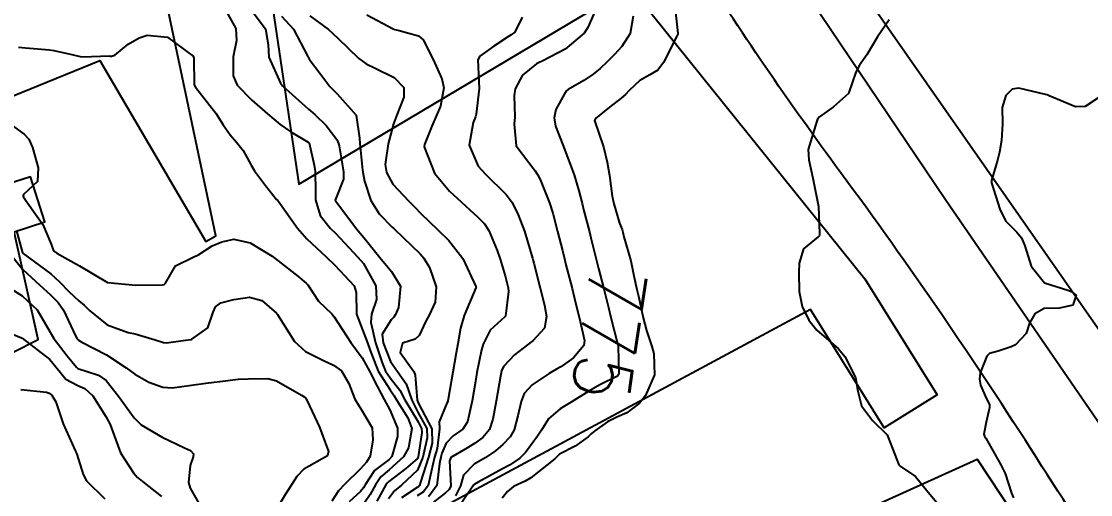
# Model space of a CAD drawing. Header units: metres. Extents: x 318500 to 325275, y 7408834 to 7428799.
# Drawn here: x 321369.2 to 321444.5, y 7423652.2 to 7423685.5 of the extents above; entities that cross this region are included whole.
import ezdxf
from ezdxf.enums import TextEntityAlignment as Align

# ---------------------------------------------------------------- set-up
doc = ezdxf.new("R2010")
doc.units = ezdxf.units.M
doc.header["$MEASUREMENT"] = 0
for name, color, linetype in [('Cotas', 45, 'Continuous'), ('Curvas de Nivel 1m', 11, 'Continuous'), ('Curvas de Nivel 5m', 15, 'Continuous'), ('Edificações', 30, 'Continuous'), ('Vias Primárias', 230, 'Continuous')]:
    doc.layers.add(name, color=color, linetype=linetype)
doc.styles.add('Style-STANDARD', font='STANDARD.shx')

msp = doc.modelspace()

# ---------------------------------------------------------------- linework, layer by layer
at = {"layer": 'Curvas de Nivel 1m', "flags": 128}
for points, elevation in [([(321383.55, 7423686.433), (321384.337, 7423685.058), (321384.374, 7423684.201), (321384.131, 7423683.061), (321384.131, 7423681.705), (321384.431, 7423681.056), (321385.464, 7423680.004), (321386.563, 7423679.029), (321387.443, 7423678.299), (321388.194, 7423677.765), (321389.431, 7423677.054), (321389.466, 7423677.025), (321389.487, 7423676.989), (321389.851, 7423675.428), (321389.929, 7423674.982), (321389.932, 7423673.536), (321389.934, 7423672.982), (321390.26, 7423671.878), (321390.998, 7423670.965), (321391.345, 7423670.627), (321392.927, 7423668.944), (321393.313, 7423668.49), (321394.195, 7423666.921), (321394.235, 7423665.966), (321393.877, 7423664.924), (321393.837, 7423664.349), (321394.167, 7423662.921), (321394.632, 7423661.503), (321394.867, 7423660.913), (321395.205, 7423660.446), (321395.886, 7423659.589), (321396.243, 7423658.894), (321397.167, 7423657.346), (321397.415, 7423656.876), (321397.438, 7423656.594), (321397.174, 7423654.879), (321397.129, 7423654.768), (321396.302, 7423654.073), (321395.112, 7423653.14), (321394.99, 7423653.032), (321394.905, 7423652.912), (321394.254, 7423651.757)], 783), ([(321385.547, 7423686.178), (321386.423, 7423685.031), (321386.618, 7423683.924), (321386.655, 7423683.028), (321387.482, 7423681.208), (321387.556, 7423681.094), (321387.625, 7423681.018), (321389.456, 7423679.363), (321389.896, 7423678.983), (321390.688, 7423678.217), (321391.433, 7423677.241), (321391.564, 7423676.959), (321391.609, 7423676.776), (321391.908, 7423674.955), (321391.902, 7423674.445), (321391.372, 7423673.085), (321391.332, 7423672.961), (321391.337, 7423672.928), (321391.369, 7423672.88), (321392.84, 7423670.945), (321393.341, 7423670.331), (321394.474, 7423668.923), (321395.305, 7423667.94), (321395.925, 7423666.9), (321395.778, 7423665.406), (321395.587, 7423664.905), (321395.461, 7423664.713), (321395.264, 7423664.542), (321394.645, 7423663.52), (321394.714, 7423662.915), (321395.22, 7423661.605), (321395.713, 7423660.902), (321396.331, 7423660.023), (321396.729, 7423658.887), (321397.177, 7423657.997), (321397.772, 7423656.871), (321397.806, 7423656.214), (321397.509, 7423654.874), (321397.121, 7423653.951), (321396.003, 7423652.897), (321395.506, 7423652.502), (321395.095, 7423651.937)], 782), ([(321387.543, 7423685.905), (321388.383, 7423685.007), (321389.412, 7423683.081), (321389.443, 7423682.991), (321389.461, 7423682.952), (321389.499, 7423682.9), (321390.321, 7423681.81), (321390.953, 7423680.968), (321391.472, 7423680.446), (321392.794, 7423678.947), (321393.043, 7423677.335), (321393.071, 7423676.944), (321393.262, 7423675.082), (321393.275, 7423674.941), (321393.39, 7423674.292), (321393.831, 7423672.933), (321394.43, 7423671.994), (321395.351, 7423671.052), (321395.424, 7423670.982), (321395.496, 7423670.908), (321397.324, 7423669.177), (321397.582, 7423668.877), (321397.965, 7423668.219), (321398.44, 7423666.869), (321398.373, 7423665.775), (321397.939, 7423664.873), (321397.706, 7423664.432), (321397.248, 7423663.423), (321396.957, 7423663.171), (321396.079, 7423662.897), (321395.902, 7423662.228), (321396.87, 7423660.885), (321396.953, 7423660.629), (321397.099, 7423658.881), (321397.187, 7423658.652), (321398.128, 7423656.865), (321398.165, 7423655.845), (321397.904, 7423654.868), (321397.347, 7423653.111), (321397.273, 7423652.878), (321397.203, 7423652.784), (321397.108, 7423652.727), (321395.999, 7423651.994)], 781), ([(321393.546, 7423686.021), (321395.413, 7423685.03), (321395.531, 7423684.984), (321395.824, 7423684.906), (321397.185, 7423684.543), (321397.524, 7423684.244), (321398.235, 7423682.873), (321398.843, 7423681.513), (321398.971, 7423680.865), (321398.739, 7423679.589), (321398.452, 7423678.87), (321398.135, 7423678.181), (321397.615, 7423676.878), (321397.597, 7423676.709), (321398.313, 7423674.871), (321399.381, 7423673.587), (321400.196, 7423672.848), (321400.817, 7423672.291), (321401.36, 7423671.794), (321401.836, 7423671.304), (321402.14, 7423670.818), (321402.728, 7423669.411), (321402.949, 7423668.806), (321403.302, 7423667.632), (321403.513, 7423666.798), (321403.544, 7423666.541), (321403.328, 7423664.799), (321403.304, 7423664.765), (321403.269, 7423664.737), (321402.255, 7423663.815), (321401.758, 7423662.822), (321401.644, 7423662.414), (321401.311, 7423660.828), (321401.204, 7423660.202), (321400.967, 7423658.832), (321400.641, 7423657.363), (321400.308, 7423656.839), (321399.64, 7423656.358), (321399.145, 7423655.841), (321398.847, 7423655.142), (321398.762, 7423654.856), (321398.682, 7423654.414), (321398.482, 7423652.859), (321397.897, 7423652.069)], 779), ([(321404.495, 7423685.841), (321403.976, 7423684.796), (321403.723, 7423684.603), (321403.527, 7423684.489), (321402.511, 7423683.806), (321401.513, 7423683.103), (321401.377, 7423682.832), (321401.48, 7423680.83), (321401.269, 7423679.017), (321401.22, 7423678.833), (321401.049, 7423678.439), (321400.776, 7423676.84), (321401.408, 7423675.353), (321401.882, 7423674.823), (321403.378, 7423673.362), (321403.806, 7423672.796), (321404.221, 7423671.932), (321404.658, 7423670.787), (321405.227, 7423668.875), (321405.253, 7423668.781), (321405.316, 7423668.525), (321405.763, 7423666.773), (321406.073, 7423665.564), (321406.218, 7423664.766), (321406.075, 7423663.951), (321405.244, 7423663.058), (321405.088, 7423662.936), (321404.875, 7423662.784), (321403.949, 7423662.073), (321403.217, 7423661.262), (321403.054, 7423660.961), (321403.009, 7423660.803), (321402.967, 7423660.563), (321402.664, 7423658.808), (321402.44, 7423657.542), (321402.195, 7423656.814), (321401.73, 7423656.242), (321401.145, 7423655.826), (321400.522, 7423655.453), (321399.472, 7423654.847), (321399.369, 7423654.606), (321399.464, 7423652.846), (321399.363, 7423652.591), (321399.103, 7423652.359), (321398.256, 7423651.699)], 778), ([(321409.551, 7423686.088), (321409.136, 7423685.126), (321408.876, 7423684.73), (321407.518, 7423683.585), (321405.954, 7423682.773), (321405.652, 7423682.634), (321405.507, 7423682.556), (321404.514, 7423681.77), (321403.999, 7423680.795), (321403.943, 7423680.325), (321403.981, 7423678.795), (321403.937, 7423678.303), (321404.073, 7423676.794), (321405.404, 7423675.022), (321405.586, 7423674.777), (321405.758, 7423674.411), (321406.423, 7423672.764), (321406.655, 7423672.052), (321406.988, 7423670.755), (321407.33, 7423669.418), (321407.499, 7423668.747), (321407.563, 7423668.5), (321408.01, 7423666.739), (321408.267, 7423665.723), (321408.516, 7423664.731), (321408.893, 7423663.077), (321408.844, 7423662.726), (321408.108, 7423661.856), (321407.217, 7423661.234), (321406.912, 7423661.057), (321406.41, 7423660.762), (321405.202, 7423659.954), (321404.636, 7423659.345), (321404.419, 7423658.788), (321404.191, 7423657.773), (321403.935, 7423656.792), (321403.655, 7423656.292), (321403.144, 7423655.765), (321402.628, 7423655.317), (321401.899, 7423654.818), (321401.125, 7423654.373), (321400.364, 7423653.591), (321400.16, 7423652.839), (321399.807, 7423652.135)], 777), ([(321412.31, 7423685.927), (321412.109, 7423684.691), (321411.521, 7423683.774), (321410.993, 7423683.227), (321410.484, 7423682.71), (321409.986, 7423682.232), (321409.497, 7423681.822), (321408.842, 7423681.378), (321407.745, 7423680.746), (321407.6, 7423680.627), (321407.476, 7423680.458), (321406.863, 7423679.355), (321406.763, 7423678.76), (321406.85, 7423678.165), (321407.399, 7423676.75), (321407.429, 7423676.676), (321408.158, 7423674.739), (321408.492, 7423673.625), (321408.718, 7423672.73), (321408.852, 7423672.215), (321409.235, 7423670.722), (321409.344, 7423670.304), (321409.743, 7423668.716), (321409.887, 7423668.138), (321410.248, 7423666.71), (321410.578, 7423665.406), (321410.754, 7423664.705), (321411.241, 7423662.779), (321411.262, 7423662.7), (321411.266, 7423662.673), (321411.311, 7423660.698), (321411.209, 7423660.561), (321409.966, 7423659.949), (321409.198, 7423659.518), (321407.95, 7423658.739), (321407.478, 7423658.454), (321407.183, 7423658.271), (321406.362, 7423657.572), (321405.856, 7423656.77), (321405.585, 7423656.342), (321405.144, 7423655.737), (321404.738, 7423655.182), (321404.34, 7423654.788), (321403.618, 7423654.302), (321403.122, 7423654.04), (321401.39, 7423653.103), (321401.111, 7423652.943), (321401.055, 7423652.886), (321401.03, 7423652.831), (321400.253, 7423651.678)], 776), ([(321430.34, 7423685.657), (321429.53, 7423684.46), (321428.785, 7423683.2), (321428.27, 7423682.472), (321428.004, 7423681.974), (321427.48, 7423680.48), (321426.421, 7423679.54), (321425.455, 7423678.829), (321425.3, 7423678.665), (321425.246, 7423678.513), (321425.156, 7423678.223), (321424.652, 7423676.522), (321424.696, 7423675.797), (321424.972, 7423674.516), (321425.041, 7423674.161), (321425.37, 7423672.51), (321425.445, 7423670.603), (321425.44, 7423670.509), (321425.422, 7423670.436), (321425.348, 7423670.367), (321424.322, 7423669.538), (321424, 7423668.53), (321423.978, 7423667.862), (321424.011, 7423666.529), (321424.231, 7423665.478), (321424.704, 7423664.518), (321425.26, 7423663.818), (321426.777, 7423662.487), (321427.232, 7423661.96), (321427.97, 7423660.472), (321428.153, 7423659.518), (321428.406, 7423658.468), (321429.175, 7423657.457), (321430.206, 7423656.444), (321430.926, 7423654.641), (321430.977, 7423654.432), (321431.027, 7423654.33), (321431.128, 7423654.229), (321432.207, 7423653.5), (321433.11, 7423652.4), (321434.778, 7423650.383)], 774), ([(321369.019, 7423683.745), (321369.506, 7423683.677), (321371.197, 7423683.54), (321371.504, 7423683.501), (321372.774, 7423683.211), (321373.372, 7423683.076), (321373.499, 7423683.06), (321375.446, 7423683.117), (321375.499, 7423683.11), (321375.569, 7423683.1), (321375.797, 7423683.167), (321376.734, 7423683.935), (321377.518, 7423684.38), (321378.074, 7423684.59), (321379.52, 7423684.444), (321381.314, 7423683.093), (321381.361, 7423682.954), (321381.387, 7423681.091), (321381.477, 7423680.917), (321382.919, 7423679.075), (321383.438, 7423678.276), (321383.923, 7423677.558), (321384.365, 7423677.056), (321384.837, 7423676.465), (321385.406, 7423675.421), (321385.64, 7423675.036), (321386.411, 7423673.998), (321387.197, 7423673.013), (321387.288, 7423672.93), (321387.368, 7423672.841), (321388.684, 7423670.997), (321389.339, 7423670.234), (321390.691, 7423668.969), (321391.311, 7423668.39), (321392.656, 7423666.94), (321392.795, 7423666.448), (321392.839, 7423664.936), (321393.253, 7423663.82), (321393.615, 7423662.926), (321393.788, 7423662.368), (321394.356, 7423660.919), (321395.197, 7423659.601), (321395.48, 7423659.192), (321395.649, 7423658.903), (321396.439, 7423657.623), (321396.722, 7423656.887), (321396.498, 7423655.531), (321396.147, 7423654.895), (321395.121, 7423653.963), (321394.55, 7423653.482), (321394.163, 7423652.919), (321393.784, 7423652.239), (321393.084, 7423651.2)], 784), ([(321445.2, 7423680.244), (321444.166, 7423679.564), (321443.469, 7423679.523), (321441.622, 7423680.298), (321441.481, 7423680.369), (321441.374, 7423680.409), (321439.488, 7423680.846), (321439.027, 7423680.787), (321438.558, 7423680.334), (321438.308, 7423679.497), (321438.326, 7423678.337), (321438.269, 7423677.168), (321438.129, 7423676.34), (321437.994, 7423675.768), (321437.56, 7423674.348), (321437.563, 7423674.182), (321438.144, 7423672.338), (321438.537, 7423671.507), (321439.354, 7423670.714), (321439.68, 7423670.317), (321439.912, 7423669.743), (321440.361, 7423668.31), (321441.303, 7423667.149), (321442.945, 7423666.626), (321443.293, 7423666.484), (321443.516, 7423666.267), (321443.283, 7423665.578), (321442.346, 7423665.35), (321441.28, 7423665.334), (321440.621, 7423664.962), (321440.244, 7423664.31), (321440.009, 7423663.562), (321439.247, 7423662.772), (321438.945, 7423662.624), (321438.03, 7423662.338), (321437.422, 7423662.162), (321437.234, 7423661.967), (321436.769, 7423660.805), (321436.718, 7423660.357), (321436.775, 7423659.925), (321437.196, 7423658.982), (321437.416, 7423658.57), (321437.414, 7423658.347), (321437.378, 7423658.156), (321437.175, 7423657.324), (321437.025, 7423656.489), (321437.073, 7423656.351), (321437.158, 7423656.192), (321438.229, 7423654.334), (321438.518, 7423653.723), (321438.969, 7423652.322), (321439.105, 7423652)], 773), ([(321368.87, 7423670.792), (321369.313, 7423669.25), (321369.359, 7423669.21), (321371.298, 7423667.768), (321371.916, 7423667.221), (321372.584, 7423666.512), (321373.277, 7423665.866), (321373.65, 7423665.571), (321374.014, 7423665.189), (321375.255, 7423664.172), (321376.756, 7423663.646), (321377.246, 7423663.556), (321378.658, 7423663.129), (321379.237, 7423662.936), (321379.436, 7423662.918), (321380.786, 7423663.097), (321381.172, 7423663.16), (321381.241, 7423663.178), (321382.367, 7423663.966), (321382.73, 7423665.075), (321382.889, 7423665.459), (321383.277, 7423665.734), (321384.189, 7423665.966), (321385.281, 7423666.134), (321386.158, 7423665.906), (321387.196, 7423665.011), (321387.268, 7423664.904), (321388.459, 7423662.998), (321389.23, 7423662.294), (321390.552, 7423661.638), (321391.216, 7423661.345), (321391.761, 7423660.952), (321392.299, 7423660.042), (321392.72, 7423658.937), (321393.179, 7423658.19), (321393.924, 7423656.922), (321393.991, 7423656.078), (321393.791, 7423654.923), (321393.534, 7423654.518), (321393.121, 7423654.046), (321391.984, 7423652.947), (321391.563, 7423652.493), (321391.092, 7423651.755)], 786), ([(321368.351, 7423669.265), (321369.303, 7423668.102), (321370.243, 7423667.24), (321371.281, 7423666.298), (321371.804, 7423665.751), (321372.183, 7423665.216), (321373.043, 7423663.403), (321373.142, 7423663.201), (321373.238, 7423663.091), (321373.477, 7423662.956), (321375.223, 7423662.067), (321376.607, 7423661.156), (321377.206, 7423660.712), (321378.2, 7423660.135), (321379.197, 7423659.786), (321379.839, 7423659.752), (321381.198, 7423659.931), (321382.213, 7423660.066), (321383.201, 7423660.199), (321384.502, 7423660.349), (321385.203, 7423660.389), (321386.578, 7423660.394), (321387.202, 7423660.237), (321388.951, 7423659.233), (321389.191, 7423659.08), (321389.237, 7423659.036), (321389.268, 7423658.989), (321389.352, 7423658.823), (321390.233, 7423656.974), (321390.846, 7423655.252), (321390.777, 7423654.965), (321389.12, 7423654.012), (321388.616, 7423653.494), (321388.299, 7423652.998), (321387.838, 7423652.263), (321387.08, 7423651.01)], 787), ([(321368.655, 7423666.633), (321369.28, 7423666.215), (321370.334, 7423665.239), (321371.247, 7423663.664), (321371.5, 7423663.226), (321372.44, 7423661.994), (321373.101, 7423661.202), (321373.154, 7423661.146), (321373.209, 7423661.119), (321374.659, 7423660.632), (321375.201, 7423660.253), (321376.071, 7423659.161), (321377.167, 7423657.63), (321377.65, 7423657.143), (321379.147, 7423656.265), (321380.716, 7423655.517), (321381.134, 7423655.344), (321381.337, 7423655.088), (321381.322, 7423654.894), (321381.122, 7423654.281), (321380.99, 7423653.092), (321381.104, 7423652.693), (321382.017, 7423651.081)], 788), ([(321367.82, 7423663.843), (321369.24, 7423663.276), (321369.278, 7423663.25), (321371.218, 7423661.733), (321371.658, 7423661.223), (321372.355, 7423660.366), (321373.197, 7423659.921), (321373.701, 7423659.698), (321374.249, 7423659.184), (321375.168, 7423657.732), (321375.468, 7423657.167), (321375.671, 7423656.646), (321376.198, 7423655.159), (321377.116, 7423653.764), (321377.405, 7423653.437), (321377.759, 7423653.14), (321379.095, 7423652.094)], 789)]:
    msp.add_lwpolyline(points, dxfattribs=dict(at, elevation=elevation))
at = {"layer": 'Curvas de Nivel 5m', "flags": 128}
for points, elevation in [([(321415.25, 7423686.645), (321415.465, 7423684.707), (321415.456, 7423684.641), (321415.396, 7423684.509), (321414.453, 7423682.656), (321414.059, 7423682.104), (321413.497, 7423681.787), (321412.779, 7423681.392), (321412.028, 7423680.692), (321411.77, 7423680.402), (321411.472, 7423680.144), (321410.662, 7423679.508), (321409.658, 7423678.718), (321409.602, 7423678.564), (321410.232, 7423676.712), (321410.479, 7423675.645), (321410.642, 7423674.708), (321410.849, 7423673.235), (321410.947, 7423672.704), (321411.356, 7423671.331), (321411.542, 7423670.887), (321411.594, 7423670.696), (321411.662, 7423670.378), (321412.15, 7423668.688), (321412.362, 7423667.626), (321412.567, 7423666.681), (321412.71, 7423666.104), (321413.02, 7423664.674), (321413.257, 7423663.788), (321413.622, 7423662.664), (321413.764, 7423662.13), (321413.81, 7423660.661), (321413.195, 7423659.196), (321412.764, 7423658.676), (321411.879, 7423657.991), (321411.175, 7423657.677), (321410.518, 7423657.358), (321409.607, 7423656.716), (321409.369, 7423656.505), (321409.154, 7423656.304), (321408.239, 7423655.638), (321407.135, 7423655.069), (321406.965, 7423654.92), (321406.795, 7423654.755), (321405.116, 7423653.404), (321404.716, 7423653.182), (321403.899, 7423652.792), (321403.462, 7423652.438), (321403.098, 7423651.976)], 775), ([(321389.544, 7423685.942), (321390.853, 7423684.97), (321391.521, 7423684.374), (321392.994, 7423682.945), (321393.504, 7423682.561), (321394.197, 7423682.232), (321395.49, 7423681.594), (321396.161, 7423680.9), (321396.162, 7423680.207), (321395.655, 7423678.907), (321395.444, 7423678.333), (321395.056, 7423676.916), (321394.859, 7423675.467), (321394.947, 7423674.917), (321395.388, 7423674.094), (321396.504, 7423672.893), (321396.936, 7423672.457), (321397.361, 7423672.013), (321398.565, 7423670.868), (321399.339, 7423670.122), (321400.315, 7423668.845), (321401.241, 7423666.881), (321401.258, 7423666.83), (321401.246, 7423666.787), (321400.418, 7423664.843), (321400.164, 7423663.939), (321399.969, 7423662.849), (321399.859, 7423662.222), (321399.619, 7423660.854), (321399.289, 7423658.947), (321399.273, 7423658.849), (321399.254, 7423658.784), (321399.187, 7423658.67), (321398.664, 7423657.361), (321398.673, 7423656.857), (321398.513, 7423655.486), (321398.332, 7423654.862), (321398.085, 7423653.831), (321397.88, 7423652.868), (321397.55, 7423652.427), (321397.099, 7423652.143)], 780), ([(321368.305, 7423678.399), (321369.425, 7423677.601), (321369.758, 7423677.247), (321369.996, 7423676.663), (321370.41, 7423675.24), (321370.355, 7423674.271), (321369.372, 7423673.369), (321369.34, 7423673.281), (321369.344, 7423673.25), (321369.369, 7423673.166), (321370.739, 7423671.236), (321371.326, 7423669.871), (321371.489, 7423669.395), (321371.73, 7423669.224), (321373.307, 7423668.345), (321375.29, 7423667.17), (321377.288, 7423666.982), (321379.172, 7423667.005), (321379.289, 7423667.033), (321379.365, 7423667.119), (321380.076, 7423668.341), (321381.318, 7423668.958), (321381.42, 7423668.987), (321381.645, 7423669.087), (321382.658, 7423669.748), (321383.335, 7423670.038), (321384.19, 7423670.205), (321385.334, 7423669.952), (321386.88, 7423669.017), (321387.315, 7423668.691), (321388.691, 7423667.604), (321389.292, 7423667.112), (321389.404, 7423666.988), (321390.159, 7423665.857), (321391.093, 7423664.963), (321391.267, 7423664.742), (321392.439, 7423662.942), (321393.224, 7423661.853), (321393.739, 7423660.925), (321394.299, 7423659.819), (321394.768, 7423658.914), (321395.179, 7423658.189), (321395.717, 7423656.902), (321395.723, 7423656.33), (321395.316, 7423654.907), (321395.128, 7423654.709), (321394.108, 7423653.932), (321393.442, 7423652.927), (321393.325, 7423652.71), (321393.103, 7423652.443), (321392.321, 7423651.712)], 785), ([(321369.194, 7423659.638), (321370.989, 7423659.435), (321371.191, 7423659.364), (321371.272, 7423659.31), (321371.372, 7423659.227), (321371.648, 7423658.758), (321372.171, 7423657.215), (321373.008, 7423655.326), (321373.074, 7423655.201), (321373.092, 7423655.163), (321373.129, 7423655.072), (321373.564, 7423653.643), (321373.815, 7423653.189), (321375.092, 7423651.938)], 790)]:
    msp.add_lwpolyline(points, dxfattribs=dict(at, elevation=elevation))
at = {"layer": 'Edificações'}
for points in [[(321427.537, 7423689.039), (321445.394, 7423663.451), (321469.34, 7423628.825), (321471.233, 7423624.099), (321470.693, 7423607.024), (321461.899, 7423586.733), (321449.317, 7423565.899), (321447.583, 7423563.448), (321454.124, 7423557.255), (321447.58, 7423548.497), (321451.827, 7423544.171), (321449.897, 7423542.276), (321459.314, 7423536.16), (321462.566, 7423541.168), (321467.664, 7423537.857), (321467.044, 7423535.227), (321478.693, 7423536.673), (321477.164, 7423539.473), (321482.993, 7423542.657), (321487.528, 7423538.455), (321489.062, 7423538.474), (321512.6, 7423582.862)], [(321386.74, 7423687.726), (321388.77, 7423674.083), (321412.1, 7423687.99), (321428.639, 7423667.422), (321433.723, 7423659.242), (321429.995, 7423656.925), (321424.807, 7423665.271), (321397.566, 7423650.611), (321403.426, 7423639.723), (321436.55, 7423654.733), (321452.802, 7423630.13)], [(321368.646, 7423680.315), (321374.745, 7423682.804), (321382.225, 7423670.05), (321382.91, 7423670.451), (321379.595, 7423686.224)], [(321363.018, 7423659.422), (321370.416, 7423663.143), (321368.723, 7423670.74), (321370.886, 7423671.441), (321369.861, 7423674.603), (321368.251, 7423674.081)]]:
    msp.add_lwpolyline(points, dxfattribs=at)
at = {"layer": 'Vias Primárias'}
for points in [[(321364.94, 7423500), (321391.431, 7423514.004), (321398.941, 7423518.185, 0.231598), (321406.022, 7423528.369, -0.15901), (321412.54, 7423541.271, -0.011715), (321429.683, 7423557.702, 0.042612), (321443.003, 7423572.148, 0.055489), (321451.722, 7423586.408, 0.014773), (321459.517, 7423604.419, 0.158147), (321460.581, 7423620.723, 0.095119), (321453.143, 7423636.596, -0.014934), (321440.745, 7423654.797, 0.016887), (321426.921, 7423674.92, -0.017486), (321416.574, 7423690.023, -0.079269), (321411.476, 7423701.832, -0.060787), (321409.633, 7423716.165, 0.453559), (321403.892, 7423721.126, 0.031126), (321376.121, 7423715.464, 0.10897), (321362.654, 7423708.445), (321323.365, 7423682.475)], [(321534.336, 7423541.755), (321489.59, 7423536.188), (321465.254, 7423533.23, -0.226396), (321448.826, 7423539.777, -0.049633), (321441.756, 7423555.356, -0.12773), (321442.837, 7423563.504), (321456.131, 7423582.762), (321462.421, 7423596.73), (321465.501, 7423605.449), (321466.705, 7423610.657), (321466.37, 7423622.51), (321462.29, 7423632.287), (321446.305, 7423655.561), (321434.329, 7423672.973), (321421.485, 7423692.041)]]:
    msp.add_lwpolyline(points, format="xyb", dxfattribs=at)

# ---------------------------------------------------------------- texts
at = {"layer": 'Cotas', "style": 'Style-STANDARD'}
msp.add_text('775', height=4, rotation=261.42346, dxfattribs=at).set_placement((321410.631, 7423663.545, 775), align=Align.MIDDLE_CENTER)

doc.saveas('drawing.dxf')
